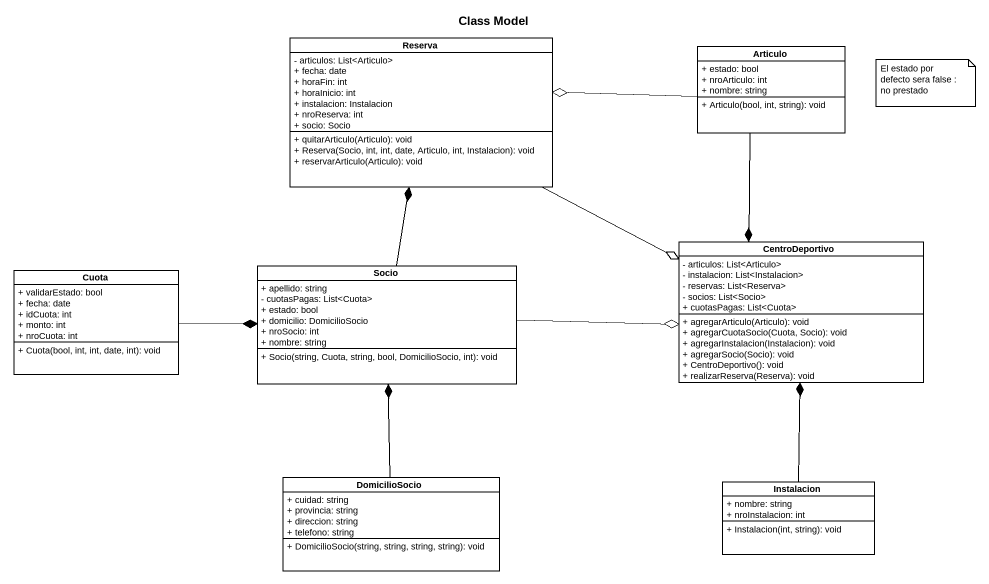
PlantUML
@startuml
title Class Model
hide circle
hide empty members
skinparam classAttributeIconSize 0
class Reserva {
  - articulos: List<Articulo>
  + fecha: date
  + horaFin: int
  + horaInicio: int
  + instalacion: Instalacion
  + nroReserva: int
  + socio: Socio
  + quitarArticulo(Articulo): void
  + Reserva(Socio, int, int, date, Articulo, int, Instalacion): void
  + reservarArticulo(Articulo): void
}
class Articulo {
  + estado: bool
  + nroArticulo: int
  + nombre: string
  + Articulo(bool, int, string): void
}
class CentroDeportivo {
  - articulos: List<Articulo>
  - instalacion: List<Instalacion>
  - reservas: List<Reserva>
  - socios: List<Socio>
  + cuotasPagas: List<Cuota>
  + agregarArticulo(Articulo): void
  + agregarCuotaSocio(Cuota, Socio): void
  + agregarInstalacion(Instalacion): void
  + agregarSocio(Socio): void
  + CentroDeportivo(): void
  + realizarReserva(Reserva): void
}
class Cuota {
  + validarEstado: bool
  + fecha: date
  + idCuota: int
  + monto: int
  + nroCuota: int
  + Cuota(bool, int, int, date, int): void
}
class Socio {
  + apellido: string
  - cuotasPagas: List<Cuota>
  + estado: bool
  + domicilio: DomicilioSocio
  + nroSocio: int
  + nombre: string
  + Socio(string, Cuota, string, bool, DomicilioSocio, int): void
}
class DomicilioSocio {
  + cuidad: string
  + provincia: string
  + direccion: string
  + telefono: string
  + DomicilioSocio(string, string, string, string): void
}
class Instalacion {
  + nombre: string
  + nroInstalacion: int
  + Instalacion(int, string): void
}
Reserva -right-o CentroDeportivo
Articulo -left-o Reserva
Articulo --* CentroDeportivo
Cuota -right-* Socio
Socio -up-* Reserva
Socio -right-o CentroDeportivo
DomicilioSocio -up-* Socio
Instalacion -up-* CentroDeportivo
note as N1
  El estado por defecto sera false : no prestado
end note
@enduml
